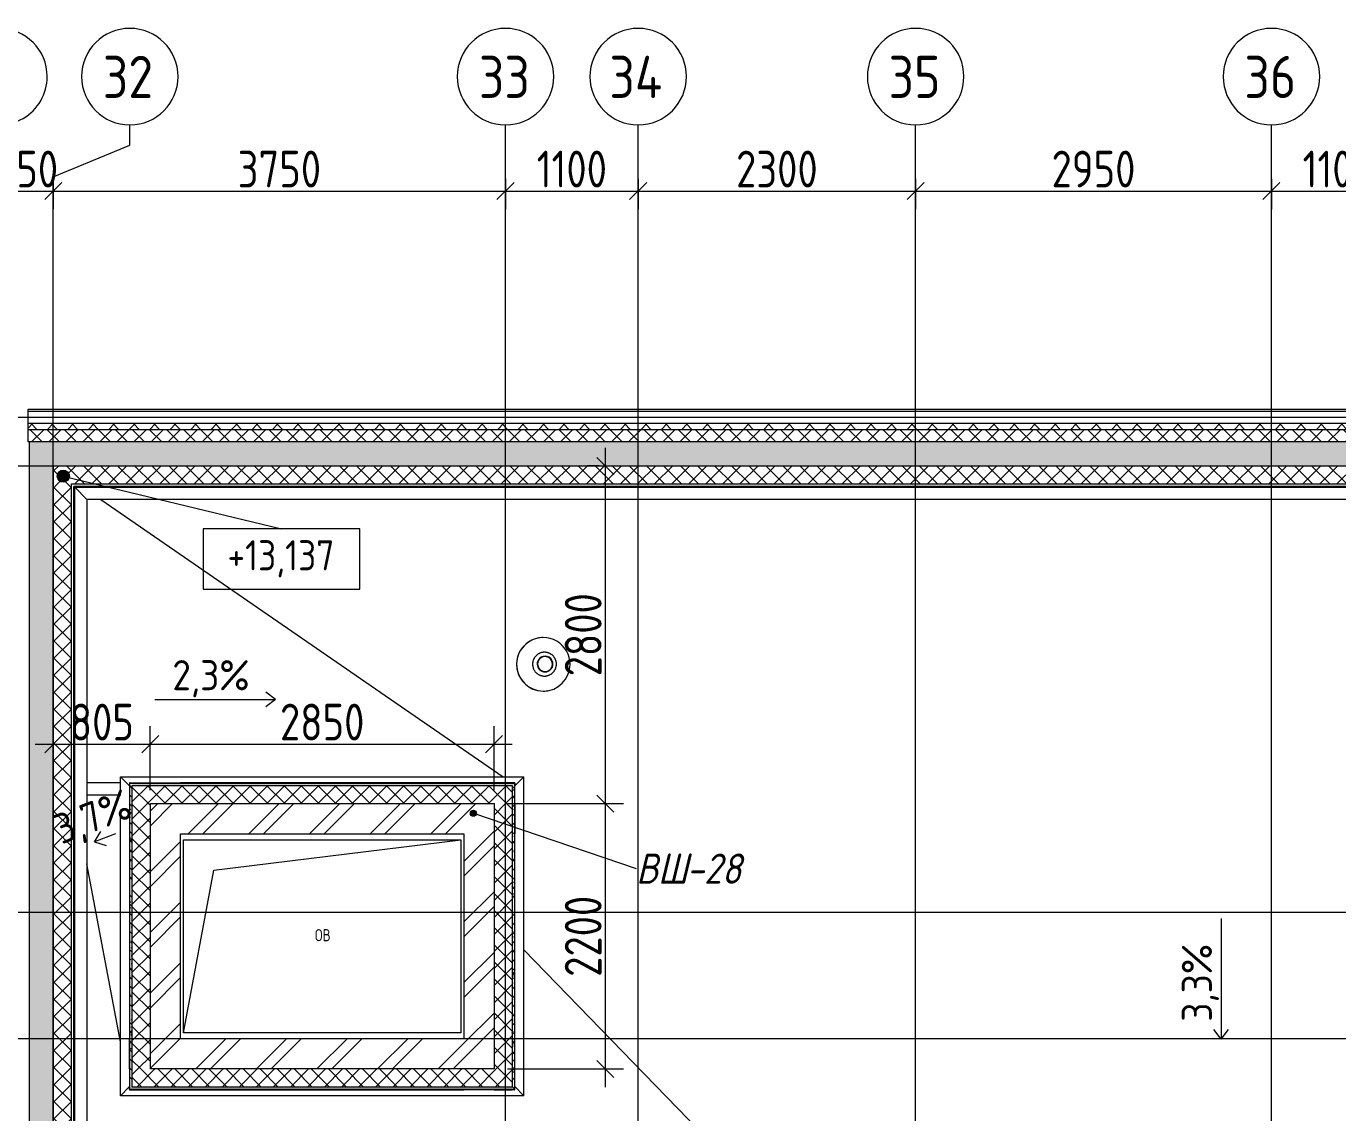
# Model space of a CAD drawing. Header units: millimetres. Extents: x -68946 to 690821, y -552984 to 293768.
# Drawn here: x 137493 to 148367, y -490969 to -481961 of the extents above; entities that cross this region are included whole.
import ezdxf

# ---------------------------------------------------------------- set-up
doc = ezdxf.new("R2010")
doc.units = ezdxf.units.MM
doc.linetypes.add('ADSK_Линия сетки', pattern=[2500, 2000, -250, 0, -250])
doc.layers.get('Defpoints').update_dxf_attribs({"color": 250})
for name, color, linetype, lineweight in [('Аннотация', 250, 'Continuous', 20), ('Крыша', 7, 'Continuous', 5), ('Оборудование', 7, 'Continuous', 9), ('Ограждение', 7, 'Continuous', 5), ('Окна', 7, 'Continuous', 5), ('Оси', 250, 'Continuous', 9), ('Отметки', 7, 'Continuous', 9), ('Перекрытие', 7, 'Continuous', 9), ('Размеры', 7, 'Continuous', 9), ('Стены внутренние', 7, 'Continuous', 9), ('Стены наружные', 7, 'Continuous', 9), ('Стены отделка', 7, 'Continuous', 13), ('Стены перегородки', 7, 'Continuous', 13), ('Стены штриховка', 250, 'Continuous', 9), ('Узлы', 250, 'Continuous', 18)]:
    doc.layers.add(name, color=color, linetype=linetype, lineweight=lineweight)
doc.styles.add('GOST Common', font='', dxfattribs={"width": 0.9, "height": 350})
doc.styles.add('GOST Common_1', font='', dxfattribs={"width": 0.9, "height": 250})
doc.styles.add('GOST Common_2', font='', dxfattribs={"width": 0.8, "height": 350})
doc.styles.add('GOST Common_I', font='', dxfattribs={"width": 0.9, "height": 250})
doc.styles.add('ISOCPEUR', font='isocpeur.ttf', dxfattribs={"width": 0.8, "height": 100})
doc.styles.add('ISOCPEUR_1', font='isocpeur.ttf', dxfattribs={"width": 0.9, "height": 250})
doc.styles.add('А3', font='ГОСТ тип А.ttf')
doc.styles.get('GOST Common').set_extended_font_data('GOST Common')
doc.styles.get('GOST Common_1').set_extended_font_data('GOST Common')
doc.styles.get('GOST Common_2').set_extended_font_data('GOST Common')
doc.styles.get('GOST Common_I').set_extended_font_data('GOST Common', italic=True)
doc.dimstyles.new('ADSK_Основной_2_5_мм', dxfattribs={"dimscale": 304.8, "dimtxt": 0.824897, "dimasz": 0.463911, "dimexe": 0.492126, "dimexo": 0.001615, "dimgap": 0.098425, "dimtad": 1, "dimdec": 0, "dimlfac": 304.8, "dimdsep": 46, "dimtxsty": 'GOST Common_1', "dimblk1": 'OBLIQUE', "dimblk2": 'OBLIQUE', "dimsah": 1, "dimcen": 0.09, "dimdle": 0.492126, "dimazin": 0, "dimtfac": 1, "dimtdec": 4, "dimtix": 1, "dimtmove": 0, "dimatfit": 3, "dimfxl": 1, "dimtvp": 1, "dimtolj": 1, "dimtzin": 0, "dimlwd": 9, "dimlwe": 9, "dimarcsym": 2})
doc.dimstyles.new('ADSK_Основной_2_мм_1', dxfattribs={"dimscale": 304.8, "dimtxt": 201.142999, "dimasz": 0.463911, "dimexe": 0.492126, "dimexo": 0.492126, "dimgap": 0.098425, "dimtad": 1, "dimdec": 0, "dimdsep": 46, "dimtxsty": 'GOST Common_2', "dimblk1": 'OBLIQUE', "dimblk2": 'OBLIQUE', "dimsah": 1, "dimcen": 0.09, "dimdle": 0.492126, "dimazin": 0, "dimtfac": 1, "dimtdec": 4, "dimtix": 1, "dimtmove": 0, "dimatfit": 3, "dimfxl": 1, "dimtvp": 1, "dimtolj": 1, "dimtzin": 0, "dimlwd": 9, "dimlwe": 9, "dimarcsym": 2})
pattern_1 = [(45, (23667.23, -543980.64), (-70.71068, 70.71068), []), (135, (23667.23, -543980.64), (-70.71068, -70.71068), [])]
pattern_2 = [(135, (23667.23, -543980.64), (-142.56192, -142.56192), []), (135, (23809.8, -543980.64), (-142.56192, -142.56192), [252.016, -50.403, 3.353, -47.05])]
pattern_3 = [(45, (23667.23, -543980.64), (-251.4472, 251.4472), []), (45, (23667.23, -543599.64), (-251.4472, 251.4472), [])]
pattern_4 = [(135, (23667.23, -543980.64), (-75.43415, -75.43415), [106.68, -17.78, 3.556, -17.78]), (135, (23667.23, -543905.25), (-75.43415, -75.43415), []), (50, (23667.23, -543980.64), (127.52922, -11.15758), [13.335, -146.685]), (355, (23667.23, -543980.64), (-24.66966, 133.74002), [10.668, -117.348]), (100.451, (23677.86, -543981.57), (102.85973, 122.58178), [11.333, -124.663]), (46.184, (23667.23, -543945.08), (189.75516, -29.43036), [20.002, -220.027]), (96.636, (23683.04, -543947.53), (166.1822, 173.1996), [17, -186.995]), (351.184, (23667.23, -543945.08), (166.18393, 173.19757), [16.002, -176.022]), (21, (23685.01, -543953.97), (106.130265, -71.58603), [13.335, -146.685]), (326, (23685.01, -543953.97), (43.26188, 128.93175), [10.668, -117.348]), (71.451, (23693.85, -543959.94), (149.39198, 57.34505), [11.333, -124.663]), (37.5, (23667.23, -543980.64), (2.162228, 59.188357), [3.353, -112.573, 3.353, -115.773, -117.793]), (37.5, (23667.23, -543980.64), (2.162228, 59.188357), [-235.052, 3.353, -114.44]), (7.5, (23667.23, -543980.64), (46.773857, 70.126152), [3.353, -64.567, 3.353, -109.906, -44.895]), (7.5, (23667.23, -543980.64), (46.773857, 70.126152), [-181.178, 3.353, -41.542]), (327.5, (23627.58, -543980.64), (94.913671, -4.010093), [3.353, -41.097, 3.353, -135.331, -184.023]), (327.5, (23627.58, -543980.64), (94.913671, -4.010093), [-183.134, 3.353, -180.67]), (317.5, (23609.8, -543980.64), (103.69057, 17.79882), [3.353, -54.432, 3.353, -88.748, -130.683]), (317.5, (23609.8, -543980.64), (103.69057, 17.79882), [-149.885, 3.353, -127.33])]

# ---------------------------------------------------------------- blocks, each defined once
blk = doc.blocks.new('TN_Аэратор кровельный ТехноНИКОЛЬ - Аэратор кровельный ТехноНИКОЛЬ 160х460мм-36023644-АР3_Кладочный план кровли _17_930 С2-3')
at = {"layer": 'Оборудование'}
for p, q in [((74130, 40915), (74130, 40915)), ((74175, 40763), (74175, 40763)), ((74200, 40636), (74200, 40636)), ((74216, 40478), (74217, 40478))]:
    blk.add_line(p, q, dxfattribs=at)
at = {"layer": 'Оборудование', "flags": 128}
for points in [[(74281, 40698), (74281, 40702), (74281, 40706), (74281, 40710), (74280, 40714), (74279, 40718), (74279, 40722), (74278, 40726), (74276, 40729), (74275, 40733), (74274, 40737), (74272, 40740), (74270, 40744), (74268, 40747), (74266, 40751), (74264, 40754), (74262, 40757), (74259, 40760), (74257, 40764), (74254, 40766), (74251, 40769), (74249, 40772), (74246, 40775), (74242, 40777), (74239, 40779), (74236, 40781), (74233, 40784), (74229, 40785), (74226, 40787), (74222, 40789), (74218, 40790), (74215, 40792), (74211, 40793), (74207, 40794), (74203, 40795), (74199, 40796), (74196, 40796), (74192, 40797), (74188, 40797), (74184, 40797), (74180, 40797), (74176, 40797), (74172, 40797), (74168, 40796), (74164, 40795), (74160, 40795), (74156, 40794), (74153, 40792), (74149, 40791), (74145, 40790), (74142, 40788), (74138, 40786), (74135, 40785), (74131, 40783), (74128, 40781), (74125, 40778), (74121, 40776), (74118, 40773), (74115, 40771), (74113, 40768), (74110, 40765), (74107, 40762), (74105, 40759), (74102, 40756), (74100, 40753), (74098, 40749), (74096, 40746), (74094, 40742), (74093, 40739), (74091, 40735), (74090, 40732), (74088, 40728), (74087, 40724), (74086, 40720), (74086, 40716), (74085, 40712), (74084, 40708), (74084, 40705), (74084, 40701), (74084, 40698)], [(74084, 40698), (74084, 40695), (74084, 40691), (74085, 40687), (74085, 40683), (74086, 40679), (74087, 40675), (74088, 40671), (74089, 40667), (74090, 40664), (74092, 40660), (74093, 40656), (74095, 40653), (74097, 40649), (74099, 40646), (74101, 40643), (74104, 40640), (74106, 40636), (74108, 40633), (74111, 40630), (74114, 40628), (74117, 40625), (74120, 40622), (74123, 40620), (74126, 40618), (74129, 40615), (74133, 40613), (74136, 40611), (74140, 40610), (74143, 40608), (74147, 40606), (74151, 40605), (74154, 40604), (74158, 40603), (74162, 40602), (74166, 40601), (74170, 40601), (74174, 40600), (74178, 40600), (74182, 40600), (74186, 40600), (74189, 40600), (74193, 40600), (74197, 40601), (74201, 40601), (74205, 40602), (74209, 40603), (74213, 40604), (74216, 40606), (74220, 40607), (74224, 40609), (74227, 40610), (74231, 40612), (74234, 40614), (74238, 40616), (74241, 40619), (74244, 40621), (74247, 40624), (74250, 40626), (74253, 40629), (74255, 40632), (74258, 40635), (74261, 40638), (74263, 40641), (74265, 40644), (74267, 40648), (74269, 40651), (74271, 40654), (74273, 40658), (74274, 40662), (74276, 40665), (74277, 40669), (74278, 40673), (74279, 40677), (74280, 40681), (74280, 40684), (74281, 40688), (74281, 40692), (74281, 40696), (74281, 40698)]]:
    blk.add_lwpolyline(points, dxfattribs=at)
at = {"layer": 'Оборудование'}
for centre, major_axis, start_param, end_param in [((74173, 40697), (-43, 218), 4.516907, 7.6585), ((74173, 40697), (-43, 218), 0.253317, 1.375315), ((74173, 40697), (-43, 218), 6.087704, 6.312103), ((74173, 40697), (-43, 218), 1.375315, 4.516907), ((74173, 40697), (-43, 218), 1.375315, 2.721712), ((74187, 40699), (-12.6, 63.8), 6.087704, 7.6585), ((74187, 40699), (-12.6, 63.8), 1.375315, 3.33881), ((74188, 40699), (-12.6, 63.8), 4.516907, 7.6585), ((74188, 40699), (-12.6, 63.8), 1.375315, 4.516907), ((74188, 40699), (-12, 60.8), 4.516907, 7.6585), ((74188, 40699), (-12, 60.8), 1.375315, 4.516907), ((74187, 40699), (-12, 60.8), 4.516907, 5.933399), ((74187, 40699), (-12, 60.8), 3.172849, 4.516907), ((74173, 40697), (-43, 218), 2.946111, 3.170511)]:
    blk.add_ellipse(centre, major_axis=major_axis, ratio=0.999485, start_param=start_param, end_param=end_param, dxfattribs=at)
blk = doc.blocks.new('_Wn_-As_OpeningMEP_floor__Rectangular - _Wn_-As_OpeningMEP_floor__Rectangular-38214723-АР3_Кладочный план кровли _17_930 С2-3')
at = {"layer": 'Узлы', "lineweight": 5}
for p, q in [((-898, 598), (1150, 850)), ((-1150, -750), (-898, 598))]:
    blk.add_line(p, q, dxfattribs=at)
blk = doc.blocks.new('Ограждение - Ограждение-38204380-АР3_Кладочный план кровли _17_930 С2-3')
at = {"layer": 'Ограждение'}
for p, q in [((114608, 55647), (114608, 55797)), ((114683, 55722), (114608, 55797)), ((114608, 55797), (117952, 55797)), ((117877, 55722), (117952, 55797)), ((117952, 53153), (117952, 55797)), ((114608, 53153), (114608, 55467)), ((114683, 53228), (114608, 53153)), ((117952, 53153), (117877, 53228)), ((117952, 53153), (114608, 53153))]:
    blk.add_line(p, q, dxfattribs=at)
blk = doc.blocks.new('Ограждение - Ограждение-38592901-АР3_Кладочный план кровли _17_930 С2-3')
at = {"layer": 'Ограждение'}
for p, q in [((114228, 29103), (114228, 58197)), ((114328, 58097), (114228, 58197)), ((114228, 58197), (136230, 58197)), ((114328, 58097), (114328, 29203)), ((136230, 58097), (114328, 58097))]:
    blk.add_line(p, q, dxfattribs=at)
blk = doc.blocks.new('Ось сетки - Круг_Ø8 мм-39983606-АР3_Кладочный план кровли _17_930 С2-3')
at = {"layer": 'Оси'}
for start, end in [(360, 180), (180, 360)]:
    blk.add_arc((0, 0), 4, start, end, dxfattribs=at)
blk = doc.blocks.new('_Oblique')
at = {"color": 0, "linetype": 'ByBlock', "lineweight": -2}
blk.add_line((-0.5, -0.5), (0.5, 0.5), dxfattribs=at)
blk = doc.blocks.new('*D6100')
at = {"layer": 'Defpoints', "color": 0, "lineweight": 30, "transparency": 16777216}
for p in [(137267, -483227), (137717, -483227), (137717, -483327)]:
    blk.add_point(p, dxfattribs=at)
at = {"layer": 'Размеры', "color": 0, "lineweight": 9, "transparency": 16777216}
for p, q in [((137267, -483227), (137267, -483477)), ((137717, -483227), (137717, -483477)), ((137267, -483327), (137126, -483327)), ((137267, -483327), (137717, -483327)), ((137717, -483327), (137859, -483327))]:
    blk.add_line(p, q, dxfattribs=at)
at = {"layer": 'Размеры', "color": 0, "lineweight": 9, "transparency": 16777216, "xscale": 141.4, "yscale": 141.4, "zscale": 141.4}
blk.add_blockref('_Oblique', (137267, -483327), dxfattribs=at)
at = {"layer": 'Размеры', "color": 0, "lineweight": 9, "transparency": 16777216, "xscale": 141.4, "yscale": 141.4, "zscale": 141.4, "rotation": 180}
blk.add_blockref('_Oblique', (137717, -483327), dxfattribs=at)
at = {"layer": 'Размеры', "color": 0, "transparency": 16777216, "insert": (137492, -483145), "char_height": 304.8, "width": 593.2, "attachment_point": 5, "style": 'А3'}
blk.add_mtext('\\A1;450', dxfattribs=at)
blk = doc.blocks.new('*D6101')
at = {"layer": 'Defpoints', "color": 0, "lineweight": 30, "transparency": 16777216}
for p in [(137717, -483227), (141467, -483227), (141467, -483327)]:
    blk.add_point(p, dxfattribs=at)
at = {"layer": 'Размеры', "color": 0, "lineweight": 9, "transparency": 16777216}
for p, q in [((137717, -483227), (137717, -483477)), ((141467, -483227), (141467, -483477)), ((137567, -483327), (141617, -483327))]:
    blk.add_line(p, q, dxfattribs=at)
at = {"layer": 'Размеры', "color": 0, "lineweight": 9, "transparency": 16777216, "xscale": 141.4, "yscale": 141.4, "zscale": 141.4, "rotation": 180}
blk.add_blockref('_Oblique', (137717, -483327), dxfattribs=at)
at = {"layer": 'Размеры', "color": 0, "lineweight": 9, "transparency": 16777216, "xscale": 141.4, "yscale": 141.4, "zscale": 141.4}
blk.add_blockref('_Oblique', (141467, -483327), dxfattribs=at)
at = {"layer": 'Размеры', "color": 0, "transparency": 16777216, "insert": (139592, -483145), "char_height": 304.8, "width": 756.84, "attachment_point": 5, "style": 'А3'}
blk.add_mtext('\\A1;3750', dxfattribs=at)
blk = doc.blocks.new('*D6102')
at = {"layer": 'Defpoints', "color": 0, "lineweight": 30, "transparency": 16777216}
for p in [(141467, -483227), (142567, -483227), (142567, -483327)]:
    blk.add_point(p, dxfattribs=at)
at = {"layer": 'Размеры', "color": 0, "lineweight": 9, "transparency": 16777216}
for p, q in [((141467, -483227), (141467, -483477)), ((142567, -483227), (142567, -483477)), ((141317, -483327), (142717, -483327))]:
    blk.add_line(p, q, dxfattribs=at)
at = {"layer": 'Размеры', "color": 0, "lineweight": 9, "transparency": 16777216, "xscale": 141.4, "yscale": 141.4, "zscale": 141.4, "rotation": 180}
blk.add_blockref('_Oblique', (141467, -483327), dxfattribs=at)
at = {"layer": 'Размеры', "color": 0, "lineweight": 9, "transparency": 16777216, "xscale": 141.4, "yscale": 141.4, "zscale": 141.4}
blk.add_blockref('_Oblique', (142567, -483327), dxfattribs=at)
at = {"layer": 'Размеры', "color": 0, "transparency": 16777216, "insert": (142017, -483145), "char_height": 304.8, "width": 644.34, "attachment_point": 5, "style": 'А3'}
blk.add_mtext('\\A1;1100', dxfattribs=at)
blk = doc.blocks.new('*D6103')
at = {"layer": 'Defpoints', "color": 0, "lineweight": 30, "transparency": 16777216}
for p in [(142567, -483227), (144867, -483227), (144867, -483327)]:
    blk.add_point(p, dxfattribs=at)
at = {"layer": 'Размеры', "color": 0, "lineweight": 9, "transparency": 16777216}
for p, q in [((142567, -483227), (142567, -483477)), ((144867, -483227), (144867, -483477)), ((142417, -483327), (145017, -483327))]:
    blk.add_line(p, q, dxfattribs=at)
at = {"layer": 'Размеры', "color": 0, "lineweight": 9, "transparency": 16777216, "xscale": 141.4, "yscale": 141.4, "zscale": 141.4, "rotation": 180}
blk.add_blockref('_Oblique', (142567, -483327), dxfattribs=at)
at = {"layer": 'Размеры', "color": 0, "lineweight": 9, "transparency": 16777216, "xscale": 141.4, "yscale": 141.4, "zscale": 141.4}
blk.add_blockref('_Oblique', (144867, -483327), dxfattribs=at)
at = {"layer": 'Размеры', "color": 0, "transparency": 16777216, "insert": (143717, -483145), "char_height": 304.8, "width": 756.84, "attachment_point": 5, "style": 'А3'}
blk.add_mtext('\\A1;2300', dxfattribs=at)
blk = doc.blocks.new('*D6104')
at = {"layer": 'Defpoints', "color": 0, "lineweight": 30, "transparency": 16777216}
for p in [(144867, -483227), (147817, -483227), (147817, -483327)]:
    blk.add_point(p, dxfattribs=at)
at = {"layer": 'Размеры', "color": 0, "lineweight": 9, "transparency": 16777216}
for p, q in [((144867, -483227), (144867, -483477)), ((147817, -483227), (147817, -483477)), ((144717, -483327), (147967, -483327))]:
    blk.add_line(p, q, dxfattribs=at)
at = {"layer": 'Размеры', "color": 0, "lineweight": 9, "transparency": 16777216, "xscale": 141.4, "yscale": 141.4, "zscale": 141.4, "rotation": 180}
blk.add_blockref('_Oblique', (144867, -483327), dxfattribs=at)
at = {"layer": 'Размеры', "color": 0, "lineweight": 9, "transparency": 16777216, "xscale": 141.4, "yscale": 141.4, "zscale": 141.4}
blk.add_blockref('_Oblique', (147817, -483327), dxfattribs=at)
at = {"layer": 'Размеры', "color": 0, "transparency": 16777216, "insert": (146342, -483145), "char_height": 304.8, "width": 756.84, "attachment_point": 5, "style": 'А3'}
blk.add_mtext('\\A1;2950', dxfattribs=at)
blk = doc.blocks.new('*D6105')
at = {"layer": 'Defpoints', "color": 0, "lineweight": 30, "transparency": 16777216}
for p in [(147817, -483227), (148917, -483227), (148917, -483327)]:
    blk.add_point(p, dxfattribs=at)
at = {"layer": 'Размеры', "color": 0, "lineweight": 9, "transparency": 16777216}
for p, q in [((147817, -483227), (147817, -483477)), ((148917, -483227), (148917, -483477)), ((147667, -483327), (149067, -483327))]:
    blk.add_line(p, q, dxfattribs=at)
at = {"layer": 'Размеры', "color": 0, "lineweight": 9, "transparency": 16777216, "xscale": 141.4, "yscale": 141.4, "zscale": 141.4, "rotation": 180}
blk.add_blockref('_Oblique', (147817, -483327), dxfattribs=at)
at = {"layer": 'Размеры', "color": 0, "lineweight": 9, "transparency": 16777216, "xscale": 141.4, "yscale": 141.4, "zscale": 141.4}
blk.add_blockref('_Oblique', (148917, -483327), dxfattribs=at)
at = {"layer": 'Размеры', "color": 0, "transparency": 16777216, "insert": (148367, -483145), "char_height": 304.8, "width": 644.34, "attachment_point": 5, "style": 'А3'}
blk.add_mtext('\\A1;1100', dxfattribs=at)
blk = doc.blocks.new('Высотные отметки - Рамка-32693647-АР3_Кладочный план кровли _17_930 С2-3')
at = {"layer": 'Аннотация'}
for p, q in [((-6.5, 0), (-6.5, 5)), ((-6.5, 5), (6.5, 5)), ((6.5, 5), (6.5, 0)), ((6.5, 0), (-6.5, 0))]:
    blk.add_line(p, q, dxfattribs=at)
blk = doc.blocks.new('*D6259')
at = {"layer": 'Defpoints', "color": 0, "lineweight": 30, "transparency": 16777216}
for p in [(137717, -487813), (138522, -487913), (138522, -488445)]:
    blk.add_point(p, dxfattribs=at)
at = {"layer": 'Размеры', "color": 0, "lineweight": 9, "transparency": 16777216}
for p, q in [((138522, -488295), (138522, -487763)), ((137567, -487913), (138672, -487913)), ((137717, -487963), (137717, -488063))]:
    blk.add_line(p, q, dxfattribs=at)
at = {"layer": 'Размеры', "color": 0, "lineweight": 9, "transparency": 16777216, "xscale": 141.4, "yscale": 141.4, "zscale": 141.4, "rotation": 180}
blk.add_blockref('_Oblique', (137717, -487913), dxfattribs=at)
at = {"layer": 'Размеры', "color": 0, "lineweight": 9, "transparency": 16777216, "xscale": 141.4, "yscale": 141.4, "zscale": 141.4}
blk.add_blockref('_Oblique', (138522, -487913), dxfattribs=at)
at = {"layer": 'Размеры', "color": 0, "transparency": 16777216, "insert": (138120, -487730), "char_height": 304.8, "width": 454.11, "attachment_point": 5, "style": 'А3'}
blk.add_mtext('\\A1;805', dxfattribs=at)
blk = doc.blocks.new('*D6260')
at = {"layer": 'Defpoints', "color": 0, "lineweight": 30, "transparency": 16777216}
for p in [(141372, -487913), (138522, -488445), (141372, -488445)]:
    blk.add_point(p, dxfattribs=at)
at = {"layer": 'Размеры', "color": 0, "lineweight": 9, "transparency": 16777216}
for p, q in [((138522, -488295), (138522, -487763)), ((141372, -488295), (141372, -487763)), ((138372, -487913), (141522, -487913))]:
    blk.add_line(p, q, dxfattribs=at)
at = {"layer": 'Размеры', "color": 0, "lineweight": 9, "transparency": 16777216, "xscale": 141.4, "yscale": 141.4, "zscale": 141.4, "rotation": 180}
blk.add_blockref('_Oblique', (138522, -487913), dxfattribs=at)
at = {"layer": 'Размеры', "color": 0, "lineweight": 9, "transparency": 16777216, "xscale": 141.4, "yscale": 141.4, "zscale": 141.4}
blk.add_blockref('_Oblique', (141372, -487913), dxfattribs=at)
at = {"layer": 'Размеры', "color": 0, "transparency": 16777216, "insert": (139947, -487730), "char_height": 304.8, "width": 605.47, "attachment_point": 5, "style": 'А3'}
blk.add_mtext('\\A1;2850', dxfattribs=at)
blk = doc.blocks.new('*D6261')
at = {"layer": 'Defpoints', "color": 0, "lineweight": 30, "transparency": 16777216}
for p in [(142394, -485606), (141333, -488406), (142294, -488406)]:
    blk.add_point(p, dxfattribs=at)
at = {"layer": 'Размеры', "color": 0, "lineweight": 9, "transparency": 16777216}
for p, q in [((142294, -485456), (142294, -488556)), ((142244, -485606), (142144, -485606)), ((141483, -488406), (142444, -488406))]:
    blk.add_line(p, q, dxfattribs=at)
at = {"layer": 'Размеры', "color": 0, "lineweight": 9, "transparency": 16777216, "xscale": 141.4, "yscale": 141.4, "zscale": 141.4}
for p, rotation in [((142294, -485606), 90), ((142294, -488406), 270)]:
    blk.add_blockref('_Oblique', p, dxfattribs=dict(at, rotation=rotation))
at = {"layer": 'Размеры', "color": 0, "transparency": 16777216, "insert": (142111, -487006), "char_height": 304.8, "width": 605.47, "attachment_point": 5, "rotation": 90, "style": 'А3'}
blk.add_mtext('\\A1;2800', dxfattribs=at)
blk = doc.blocks.new('*D6262')
at = {"layer": 'Defpoints', "color": 0, "lineweight": 30, "transparency": 16777216}
for p in [(141333, -488406), (141333, -490606), (142294, -490606)]:
    blk.add_point(p, dxfattribs=at)
at = {"layer": 'Размеры', "color": 0, "lineweight": 9, "transparency": 16777216}
for p, q in [((142294, -488256), (142294, -490756)), ((141483, -488406), (142444, -488406)), ((141483, -490606), (142444, -490606))]:
    blk.add_line(p, q, dxfattribs=at)
at = {"layer": 'Размеры', "color": 0, "lineweight": 9, "transparency": 16777216, "xscale": 141.4, "yscale": 141.4, "zscale": 141.4}
for p, rotation in [((142294, -488406), 90), ((142294, -490606), 270)]:
    blk.add_blockref('_Oblique', p, dxfattribs=dict(at, rotation=rotation))
at = {"layer": 'Размеры', "color": 0, "transparency": 16777216, "insert": (142111, -489506), "char_height": 304.8, "width": 605.47, "attachment_point": 5, "rotation": 90, "style": 'А3'}
blk.add_mtext('\\A1;2200', dxfattribs=at)

msp = doc.modelspace()

# ---------------------------------------------------------------- hatches: boundary and pattern name
at = {"layer": 'Аннотация'}
h = msp.add_hatch(color=256, dxfattribs=at)
edge = h.paths.add_edge_path()
edge.add_arc((141201.0318, -488486.1789), 25, 0, 360)
at = {"layer": 'Отметки'}
h = msp.add_hatch(color=256, dxfattribs=at)
edge = h.paths.add_edge_path()
edge.add_arc((137800.6831, -485691.5056), 50, 0, 360)
at = {"layer": 'Стены внутренние', "lineweight": 5}
h = msp.add_hatch(dxfattribs=at)
h.set_pattern_fill('FP_1', color=256, style=0, pattern_type=2)
h.set_pattern_definition(pattern_2)
h.paths.add_polyline_path([(137717.2304, -524855.6404), (137717.2304, -485405.6404), (137517.2304, -485405.6404), (137517.2304, -524855.6404)])
h = msp.add_hatch(dxfattribs=at)
h.set_pattern_fill('FP_1', color=256, style=0, pattern_type=2)
h.set_pattern_definition(pattern_2)
h.paths.add_polyline_path([(137717.2304, -485605.6404), (160017.2079, -485605.6404), (160017.2079, -485405.6404), (137717.2304, -485405.6404), (137717.2304, -485583.7347)])
at = {"layer": 'Стены наружные', "lineweight": 5}
h = msp.add_hatch(dxfattribs=at)
h.set_pattern_fill('FP_34', color=256, style=0, pattern_type=2)
h.set_pattern_definition([(135, (23667.23, -543980.64), (-84.85281, -84.85281), []), (225, (23667.23, -543980.64), (84.85281, -84.85281), [])])
h.paths.add_polyline_path([(160017.2079, -485305.6404), (160017.2079, -485255.6404), (137508.2079, -485255.6404), (137508.2079, -485305.6404), (159374.2441, -485305.6404)])
h = msp.add_hatch(dxfattribs=at)
h.set_pattern_fill('FP_33', color=256, style=0, pattern_type=2)
h.set_pattern_definition(pattern_1)
h.paths.add_polyline_path([(160017.2079, -485405.6404), (160017.2079, -485305.6404), (137508.2079, -485305.6404), (137508.2079, -485405.6404), (159374.2441, -485405.6404)])
h = msp.add_hatch(dxfattribs=at)
h.set_pattern_fill('FP_33', color=256, style=0, pattern_type=2)
h.set_pattern_definition(pattern_1)
h.paths.add_polyline_path([(160017.2079, -485755.641), (160017.2079, -485605.641), (137717.2079, -485605.641), (137717.2079, -485755.641), (159917.2079, -485755.641)])
h.paths.add_polyline_path([(137267.2298, -485755.641), (137267.2298, -485605.641), (132767.2242, -485605.641), (132767.2242, -485755.641), (137117.2298, -485755.641)])
h = msp.add_hatch(dxfattribs=at)
h.set_pattern_fill('FP_33', color=256, style=0, pattern_type=2)
h.set_pattern_definition(pattern_1)
h.paths.add_polyline_path([(137867.2079, -515055.5936), (137867.2079, -485755.641), (137717.2079, -485755.641), (137717.2079, -515055.5936)])
h = msp.add_hatch(dxfattribs=at)
h.set_pattern_fill('FP_48', color=256, style=0, pattern_type=2)
h.set_pattern_definition(pattern_4)
h.paths.add_polyline_path([(138352.2079, -490755.6822), (138372.2079, -490755.6822), (138372.2079, -488235.6822), (138352.2079, -488235.6822), (138352.2079, -490355.6822), (138350.2079, -490355.6822), (138350.2079, -490755.6822)])
h = msp.add_hatch(dxfattribs=at)
h.set_pattern_fill('FP_48', color=256, style=0, pattern_type=2)
h.set_pattern_definition(pattern_4)
h.paths.add_polyline_path([(138772.2079, -488255.6822), (141542.2079, -488255.6822), (141542.2079, -488235.6822), (138772.2079, -488235.6822), (138772.2079, -488233.6822), (138372.2079, -488233.6822), (138372.2079, -488255.6822), (138522.2079, -488255.6822)])
h = msp.add_hatch(dxfattribs=at)
h.set_pattern_fill('FP_33', color=256, style=0, pattern_type=2)
h.set_pattern_definition(pattern_1)
h.paths.add_polyline_path([(138372.2079, -490605.6822), (138522.2079, -490605.6822), (138522.2079, -488255.6822), (138372.2079, -488255.6822), (138372.2079, -490355.6822)])
h = msp.add_hatch(dxfattribs=at)
h.set_pattern_fill('FP_33', color=256, style=0, pattern_type=2)
h.set_pattern_definition(pattern_1)
h.paths.add_polyline_path([(139525.8493, -488405.6822), (141522.2079, -488405.6822), (141522.2079, -488255.6822), (138522.2079, -488255.6822), (138522.2079, -488405.6822), (138772.2079, -488405.6822)])
h = msp.add_hatch(dxfattribs=at)
h.set_pattern_fill('FP_48', color=256, style=0, pattern_type=2)
h.set_pattern_definition(pattern_4)
h.paths.add_polyline_path([(141542.2079, -490775.6822), (141542.2079, -488655.6822), (141544.2079, -488655.6822), (141544.2079, -488255.6822), (141522.2079, -488255.6822), (141522.2079, -490775.6822)])
h = msp.add_hatch(dxfattribs=at)
h.set_pattern_fill('FP_43', color=256, style=0, pattern_type=2)
h.set_pattern_definition(pattern_3)
h.paths.add_polyline_path([(138772.2079, -490355.6822), (138772.2079, -488405.6822), (138522.2079, -488405.6822), (138522.2079, -490355.6822)])
h = msp.add_hatch(dxfattribs=at)
h.set_pattern_fill('FP_43', color=256, style=0, pattern_type=2)
h.set_pattern_definition(pattern_3)
h.paths.add_polyline_path([(138772.2079, -488655.6822), (141372.2079, -488655.6822), (141372.2079, -488405.6822), (138772.2079, -488405.6822)])
h = msp.add_hatch(dxfattribs=at)
h.set_pattern_fill('FP_33', color=256, style=0, pattern_type=2)
h.set_pattern_definition(pattern_1)
h.paths.add_polyline_path([(141522.2079, -490755.6822), (141522.2079, -488405.6822), (141372.2079, -488405.6822), (141372.2079, -490755.6822)])
h = msp.add_hatch(dxfattribs=at)
h.set_pattern_fill('FP_43', color=256, style=0, pattern_type=2)
h.set_pattern_definition(pattern_3)
h.paths.add_polyline_path([(141122.2079, -490605.6822), (141372.2079, -490605.6822), (141372.2079, -488655.6822), (141122.2079, -488655.6822), (141122.2079, -490355.6822)])
h = msp.add_hatch(dxfattribs=at)
h.set_pattern_fill('FP_43', color=256, style=0, pattern_type=2)
h.set_pattern_definition(pattern_3)
h.paths.add_polyline_path([(138522.2079, -490605.6822), (141122.2079, -490605.6822), (141122.2079, -490355.6822), (138522.2079, -490355.6822)])
h = msp.add_hatch(dxfattribs=at)
h.set_pattern_fill('FP_33', color=256, style=0, pattern_type=2)
h.set_pattern_definition(pattern_1)
h.paths.add_polyline_path([(140943.5918, -490755.6822), (141372.2079, -490755.6822), (141372.2079, -490605.6822), (138372.2079, -490605.6822), (138372.2079, -490755.6822), (139525.8493, -490755.6822)])
h = msp.add_hatch(dxfattribs=at)
h.set_pattern_fill('FP_48', color=256, style=0, pattern_type=2)
h.set_pattern_definition(pattern_4)
h.paths.add_polyline_path([(141372.2079, -490777.6822), (141522.2079, -490777.6822), (141522.2079, -490755.6822), (138352.2079, -490755.6822), (138352.2079, -490775.6822), (141122.2079, -490775.6822), (141122.2079, -490777.6822)])

# ---------------------------------------------------------------- linework, layer by layer
at = {"layer": 'Аннотация'}
msp.add_line((141201.0318, -488486.1789), (142550.5182, -488945.2581), dxfattribs=at)
msp.add_circle((141201.0318, -488486.1789), 25, dxfattribs=at)
at = {"layer": 'Крыша'}
for p, q in [((137887.2079, -485780.507), (137895.2079, -485788.736)), ((137895.2304, -485783.641), (137895.2304, -485775.6337)), ((137955.9995, -485775.5785), (137967.6867, -485783.641)), ((138112.6443, -485883.641), (141446.7291, -488183.6822)), ((138275.2079, -488233.6822), (137995.2304, -488233.6822)), ((137887.2079, -488333.6822), (137895.2304, -488333.6822)), ((137895.2304, -488376.0299), (137887.2079, -488333.6822)), ((137995.2304, -488333.6822), (138277.7065, -488333.6822)), ((138275.2079, -490381.7858), (137995.2304, -488903.8917)), ((141619.2079, -489619.3315), (146341.0752, -494476.3572))]:
    msp.add_line(p, q, dxfattribs=at)
at = {"layer": 'Оси', "ltscale": 100}
for p, q in [((138352.2304, -482945.8214), (138352.2304, -482778.6358)), ((137717.2304, -483208.2539), (138352.2304, -482945.8214))]:
    msp.add_line(p, q, dxfattribs=at)
at = {"layer": 'Оси', "linetype": 'ADSK_Линия сетки', "ltscale": 100}
for p, q in [((141467.2304, -547719.4803), (141467.2304, -482778.6358)), ((142567.2308, -547719.4803), (142567.2308, -482778.6358)), ((147817.2303, -547719.4803), (147817.2303, -482778.6358)), ((137717.2304, -546449.4803), (137717.2304, -483208.2539)), ((180488.1093, -485205.6404), (122987.2298, -485205.6404)), ((88763.207, -485605.6404), (168383.8317, -485605.6404)), ((88763.207, -489305.6404), (180488.1093, -489305.6404)), ((180488.1093, -490355.5211), (122987.2298, -490355.5211))]:
    msp.add_line(p, q, dxfattribs=at)
at = {"layer": 'Отметки'}
msp.add_line((137800.6831, -485691.5056), (139609.836, -486126.7273), dxfattribs=at)
msp.add_circle((137800.6831, -485691.5056), 50, dxfattribs=at)
at = {"layer": 'Перекрытие'}
for p, q in [((138797.2079, -490305.6822), (138797.2079, -488705.6822)), ((138797.2079, -488705.6822), (141097.2079, -488705.6822)), ((141097.2079, -488705.6822), (141097.2079, -490305.6822)), ((141097.2079, -490305.6822), (138797.2079, -490305.6822))]:
    msp.add_line(p, q, dxfattribs=at)
at = {"layer": 'Размеры'}
for p, q in [((144867.2308, -547719.4803), (144867.2308, -482778.6358)), ((139560.63, -487543.3227), (139480.6587, -487481.8992)), ((138560.6301, -487542.856), (139560.63, -487543.3227)), ((139560.63, -487543.3227), (139480.6013, -487604.6715)), ((138058.2122, -488723.5892), (138110.6251, -488637.443)), ((138233.2868, -488655.7423), (138058.2122, -488723.5892)), ((138058.2122, -488723.5892), (138154.9884, -488751.9198)), ((147400.6678, -489357.8815), (147400.6678, -490357.8815)), ((147400.6678, -490357.8815), (147339.2816, -490277.8815)), ((147400.6678, -490357.8815), (147462.0539, -490277.8815))]:
    msp.add_line(p, q, dxfattribs=at)
at = {"layer": 'Стены отделка', "lineweight": 5}
for p, q in [((137508.2079, -485135.6404), (159897.2079, -485135.6404)), ((137508.2079, -485255.6404), (137508.2079, -485135.6404)), ((137508.2079, -485405.6404), (137508.2079, -485305.6404)), ((160017.2079, -485405.6404), (137508.2079, -485405.6404)), ((138350.2079, -488233.6822), (138350.2079, -490355.6822)), ((138352.2079, -488233.6822), (138522.2079, -488233.6822)), ((141542.2079, -488233.6822), (138772.2079, -488233.6822)), ((141544.2079, -488235.6822), (141544.2079, -488255.6822)), ((141544.2079, -490775.6822), (141544.2079, -488655.6822)), ((138350.2079, -490775.6822), (138350.2079, -490755.6822)), ((138352.2079, -490777.6822), (141122.2079, -490777.6822)), ((141542.2079, -490777.6822), (141522.2079, -490777.6822))]:
    msp.add_line(p, q, dxfattribs=at)
at = {"layer": 'Стены перегородки'}
for p, q in [((137508.2079, -485305.6404), (137508.2079, -485255.6404)), ((160017.2079, -485255.6404), (137508.2079, -485255.6404)), ((160017.2079, -485305.6404), (137508.2079, -485305.6404)), ((137517.2304, -485405.6404), (137517.2304, -521810.141)), ((160017.2079, -485405.6404), (137517.2304, -485405.6404)), ((137717.2079, -485605.641), (160017.2079, -485605.641)), ((137717.2079, -485605.641), (137717.2079, -515055.5936)), ((137717.2304, -515305.5936), (137717.2304, -485605.6404)), ((137717.2304, -485605.6404), (160017.2079, -485605.6404)), ((159917.2079, -485775.641), (137887.2079, -485775.641)), ((137887.2079, -514905.5936), (137887.2079, -485775.641)), ((138522.2079, -488233.6822), (138772.2079, -488233.6822)), ((138522.2079, -488405.6822), (141372.2079, -488405.6822)), ((138522.2079, -490605.6822), (138522.2079, -488405.6822)), ((141372.2079, -488405.6822), (141372.2079, -490605.6822)), ((141544.2079, -488405.6822), (141544.2079, -488655.6822)), ((138772.2079, -488655.6822), (141122.2079, -488655.6822)), ((138772.2079, -490355.6822), (138772.2079, -488655.6822)), ((141122.2079, -488655.6822), (141122.2079, -490355.6822)), ((138350.2079, -490605.6822), (138350.2079, -490355.6822)), ((141122.2079, -490355.6822), (138772.2079, -490355.6822)), ((141372.2079, -490605.6822), (138522.2079, -490605.6822)), ((141372.2079, -490777.6822), (141122.2079, -490777.6822))]:
    msp.add_line(p, q, dxfattribs=at)
at = {"layer": 'Стены штриховка'}
for p, q in [((159917.2079, -485155.6404), (137508.2079, -485155.6404)), ((137867.2079, -485755.641), (159917.2079, -485755.641)), ((137867.2079, -514905.5936), (137867.2079, -485755.641)), ((138352.2079, -488233.6822), (138350.2079, -488233.6822)), ((138350.2079, -488235.6822), (141544.2079, -488235.6822)), ((138352.2079, -490777.6822), (138352.2079, -488233.6822)), ((138372.2079, -488235.6822), (138372.2079, -488233.6822)), ((141544.2079, -488233.6822), (141542.2079, -488233.6822)), ((141542.2079, -488233.6822), (141542.2079, -490777.6822)), ((141544.2079, -488235.6822), (141544.2079, -488233.6822)), ((138372.2079, -488255.6822), (141522.2079, -488255.6822)), ((138372.2079, -490755.6822), (138372.2079, -488255.6822)), ((141522.2079, -488255.6822), (141522.2079, -490755.6822)), ((141542.2079, -488255.6822), (141544.2079, -488255.6822)), ((141544.2079, -488405.6822), (141544.2079, -488255.6822)), ((138350.2079, -490605.6822), (138350.2079, -490755.6822)), ((138352.2079, -490755.6822), (138350.2079, -490755.6822)), ((141544.2079, -490775.6822), (138350.2079, -490775.6822)), ((138350.2079, -490775.6822), (138350.2079, -490777.6822)), ((138350.2079, -490777.6822), (138352.2079, -490777.6822)), ((141522.2079, -490755.6822), (138372.2079, -490755.6822)), ((141372.2079, -490777.6822), (141522.2079, -490777.6822)), ((141522.2079, -490775.6822), (141522.2079, -490777.6822)), ((141542.2079, -490777.6822), (141544.2079, -490777.6822)), ((141544.2079, -490777.6822), (141544.2079, -490775.6822))]:
    msp.add_line(p, q, dxfattribs=at)

# ---------------------------------------------------------------- block references
at = {"layer": 'Оборудование'}
msp.add_blockref('TN_Аэратор кровельный ТехноНИКОЛЬ - Аэратор кровельный ТехноНИКОЛЬ 160х460мм-36023644-АР3_Кладочный план кровли _17_930 С2-3', (67607.3683, -527948.0425), dxfattribs=at)
at = {"layer": 'Ограждение'}
for name in ['Ограждение - Ограждение-38592901-АР3_Кладочный план кровли _17_930 С2-3', 'Ограждение - Ограждение-38204380-АР3_Кладочный план кровли _17_930 С2-3']:
    msp.add_blockref(name, (23667.2298, -543980.641), dxfattribs=at)
at = {"layer": 'Окна'}
msp.add_blockref('_Wn_-As_OpeningMEP_floor__Rectangular - _Wn_-As_OpeningMEP_floor__Rectangular-38214723-АР3_Кладочный план кровли _17_930 С2-3', (139947.2079, -489555.6822), dxfattribs=at)
at = {"layer": 'Оси', "xscale": 99.99999999999993, "yscale": 99.99999999999993, "zscale": 99.99999999999993, "rotation": 180}
msp.add_blockref('Ось сетки - Круг_Ø8 мм-39983606-АР3_Кладочный план кровли _17_930 С2-3', (137267.2304, -482378.6358), dxfattribs=at)
at = {"layer": 'Оси', "xscale": 99.99999999999993, "yscale": 99.99999999999993, "zscale": 99.99999999999993}
for p in [(138352.2304, -482378.6358), (141467.2304, -482378.6358), (142567.2308, -482378.6358), (144867.2308, -482378.6358), (147817.2303, -482378.6358)]:
    msp.add_blockref('Ось сетки - Круг_Ø8 мм-39983606-АР3_Кладочный план кровли _17_930 С2-3', p, dxfattribs=at)
at = {"layer": 'Отметки', "extrusion": (0, 0, -1), "xscale": 99.99999999999993, "yscale": 99.99999999999993, "zscale": 99.99999999999993, "rotation": 180}
msp.add_blockref('Высотные отметки - Рамка-32693647-АР3_Кладочный план кровли _17_930 С2-3', (-139609.836, -486126.7273), dxfattribs=at)

# ---------------------------------------------------------------- texts
at = {"layer": 'Аннотация', "attachment_point": 1}
for s, insert, char_height, width, style in [('ВШ', (142550.5182, -488820.2581), 250, 505.063125, 'GOST Common_I'), ('-28', (142967.2369, -488820.2581), 250, 591.645375, 'GOST Common_I'), ('ОВ', (139887.229, -489446.7267), 100, 160.3375, 'ISOCPEUR')]:
    msp.add_mtext(s, dxfattribs=dict(at, insert=insert, char_height=char_height, width=width, style=style))
at = {"layer": 'Оси', "char_height": 350, "attachment_point": 1, "style": 'GOST Common'}
for s, insert, width in [('32', (138128.1998, -482206.1025), 541.139062), ('33', (141246.3498, -482206.1025), 533.923875), ('34', (142328.3502, -482206.1025), 577.215), ('35', (144643.2002, -482206.1025), 541.139062), ('36', (147593.1997, -482206.1025), 541.139062)]:
    msp.add_mtext(s, dxfattribs=dict(at, insert=insert, width=width))
at = {"layer": 'Отметки', "insert": (139161.902, -486222.4625), "char_height": 250, "width": 1113.300668, "attachment_point": 1, "line_spacing_factor": 1.022761, "style": 'GOST Common_1'}
msp.add_mtext('+13,137', dxfattribs=at)
at = {"layer": 'Размеры', "char_height": 250, "width": 854.495671, "attachment_point": 1, "line_spacing_factor": 1.149209, "style": 'ISOCPEUR_1'}
for s, insert, rotation in [('2,3%', (138704.7427, -487216.3093), 359.97325607), ('3,7%', (137695.7459, -488513.7743), 21.18290996), ('3,3%', (147074.0538, -490213.9213), 90)]:
    msp.add_mtext(s, dxfattribs=dict(at, insert=insert, rotation=rotation))

# ---------------------------------------------------------------- dimensions: what is measured, and where the dimension line sits
at = {"layer": 'Размеры'}
for base, p1, p2, dimstyle, override, picture, middle in [((137717.2304, -483326.9214), (137267.2304, -483226.9365), (137717.2304, -483226.9365), 'ADSK_Основной_2_5_мм', {"dimtxt": 1, "dimlfac": 1, "dimpost": '<>', "dimtxsty": 'А3', "dimfxl": 450}, '*D6100', (137492.2304, -483144.5214)), ((141467.2304, -483326.9214), (137717.2304, -483226.9365), (141467.2304, -483226.9365), 'ADSK_Основной_2_5_мм', {"dimtxt": 1, "dimlfac": 1, "dimpost": '<>', "dimtxsty": 'А3', "dimfxl": 3750}, '*D6101', (139592.2304, -483144.5214)), ((142567.2308, -483326.9214), (141467.2304, -483226.9365), (142567.2308, -483226.9365), 'ADSK_Основной_2_5_мм', {"dimtxt": 1, "dimlfac": 1, "dimpost": '<>', "dimtxsty": 'А3', "dimfxl": 1100.000414}, '*D6102', (142017.2306, -483144.5214)), ((144867.2308, -483326.9214), (142567.2308, -483226.9365), (144867.2308, -483226.9365), 'ADSK_Основной_2_5_мм', {"dimtxt": 1, "dimlfac": 1, "dimpost": '<>', "dimtxsty": 'А3', "dimfxl": 2300}, '*D6103', (143717.2308, -483144.5214)), ((147817.2303, -483326.9214), (144867.2308, -483226.9365), (147817.2303, -483226.9365), 'ADSK_Основной_2_5_мм', {"dimtxt": 1, "dimlfac": 1, "dimpost": '<>', "dimtxsty": 'А3', "dimfxl": 2949.999505}, '*D6104', (146342.2306, -483144.5214)), ((148917.2308, -483326.9214), (147817.2303, -483226.9365), (148917.2308, -483226.9365), 'ADSK_Основной_2_5_мм', {"dimtxt": 1, "dimlfac": 1, "dimpost": '<>', "dimtxsty": 'А3', "dimfxl": 1100.000495}, '*D6105', (148367.2306, -483144.5214)), ((138522.2079, -487912.8953), (137717.2079, -487812.9104), (138522.2079, -488444.6822), 'ADSK_Основной_2_мм_1', {"dimtxt": 1, "dimlfac": 1, "dimpost": '<>', "dimtxsty": 'А3', "dimfxl": 1023.308613}, '*D6259', (138119.7079, -487730.4953)), ((141372.2079, -487912.8953), (138522.2079, -488444.6822), (141372.2079, -488444.6822), 'ADSK_Основной_2_мм_1', {"dimtxt": 1, "dimlfac": 1, "dimpost": '<>', "dimtxsty": 'А3', "dimfxl": 2850}, '*D6260', (139947.2079, -487730.4953))]:
    dim = msp.add_linear_dim(base=base, p1=p1, p2=p2, dimstyle=dimstyle, override=override, dxfattribs=at)
    dim.commit()
    dim.dimension.update_dxf_attribs({"geometry": picture, "text_midpoint": middle})
for base, p1, p2, override, picture, middle in [((142293.872, -488405.6822), (142393.8569, -485605.641), (141333.2079, -488405.6822), {"dimtxt": 1, "dimlfac": 1, "dimpost": '<>', "dimtxsty": 'А3', "dimfxl": 2994.195514}, '*D6261', (142111.472, -487005.6616)), ((142293.872, -490605.6822), (141333.2079, -488405.6822), (141333.2079, -490605.6822), {"dimtxt": 1, "dimlfac": 1, "dimpost": '<>', "dimtxsty": 'А3', "dimfxl": 2200}, '*D6262', (142111.472, -489505.6822))]:
    dim = msp.add_linear_dim(base=base, p1=p1, p2=p2, angle=90, dimstyle='ADSK_Основной_2_мм_1', override=override, dxfattribs=at)
    dim.commit()
    dim.dimension.update_dxf_attribs({"geometry": picture, "text_midpoint": middle})

doc.saveas('drawing.dxf')
